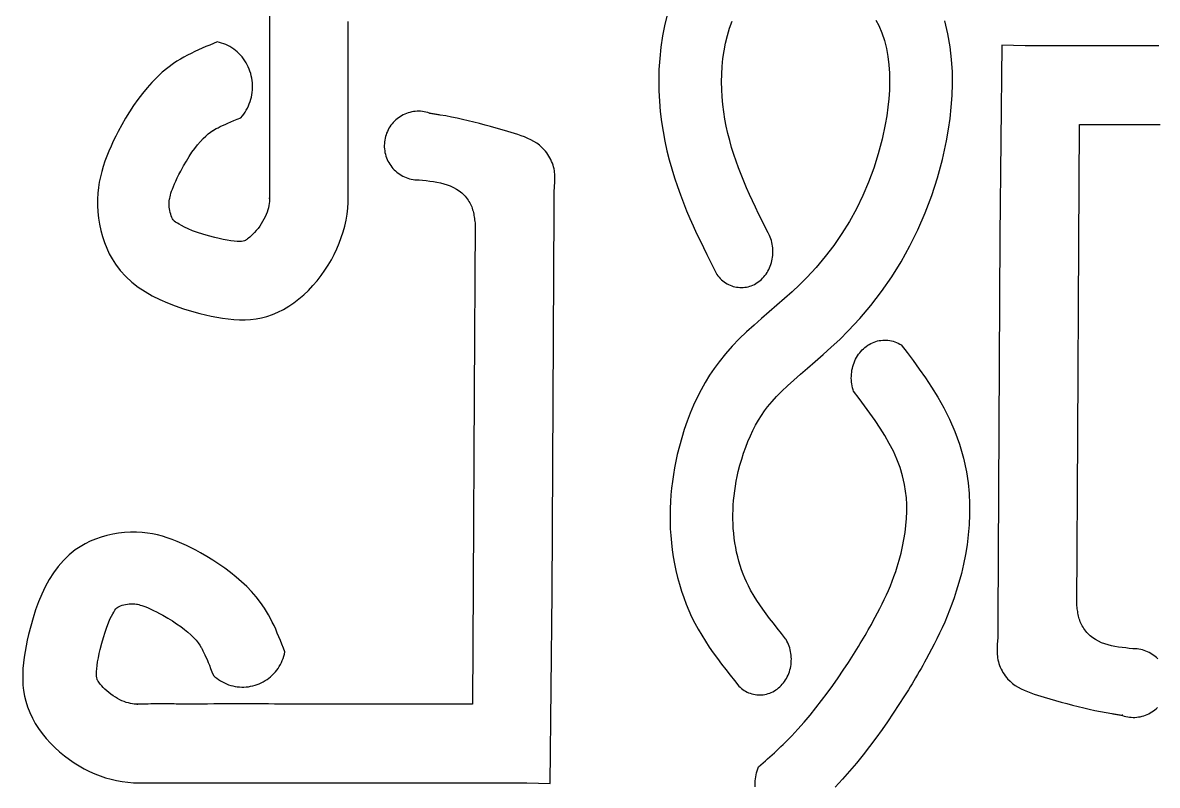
# Model space of a CAD drawing. Extents: x -2.65 to 2.61, y -1.31 to 1.34.
# Drawn here: x -1.773 to -1.019, y -0.812 to -0.305 of the extents above; entities that cross this region are included whole.
import ezdxf

# ---------------------------------------------------------------- set-up
doc = ezdxf.new("R2010")
doc.units = 0
doc.layers.add('2', color=7, linetype='CONTINUOUS')

msp = doc.modelspace()

# ---------------------------------------------------------------- linework, layer by layer
at = {"layer": '2', "color": 7, "linetype": 'CONTINUOUS', "flags": 128}
for points in [[(-1.608781, -0.28969), (-1.608788, -0.305351), (-1.608797, -0.321015), (-1.6088, -0.325286), (-1.608803, -0.329558), (-1.608806, -0.333833), (-1.608809, -0.33811), (-1.608811, -0.34239), (-1.608812, -0.346672), (-1.608813, -0.350956), (-1.608812, -0.355242), (-1.608811, -0.359531), (-1.608808, -0.363822), (-1.608803, -0.368115), (-1.608797, -0.372402), (-1.608794, -0.374286), (-1.608791, -0.376163), (-1.608787, -0.378033), (-1.608784, -0.379898), (-1.608782, -0.381755), (-1.60878, -0.383606), (-1.608779, -0.38545), (-1.60878, -0.387288), (-1.608781, -0.389119), (-1.608785, -0.390944), (-1.60879, -0.392762), (-1.608797, -0.394584), (-1.608804, -0.396091), (-1.608812, -0.397621), (-1.608821, -0.399175), (-1.608829, -0.400754), (-1.608836, -0.402356), (-1.608841, -0.403983), (-1.608844, -0.405634), (-1.608843, -0.40731), (-1.608838, -0.40901), (-1.608828, -0.410734), (-1.608812, -0.412482), (-1.60879, -0.4142), (-1.608772, -0.415308), (-1.608754, -0.416344), (-1.608738, -0.417305), (-1.608723, -0.418194), (-1.608711, -0.419008), (-1.608703, -0.419749), (-1.608698, -0.420416), (-1.608697, -0.421008), (-1.6087, -0.421526), (-1.608705, -0.42197), (-1.608711, -0.422339), (-1.608654, -0.421601), (-1.608672, -0.422813), (-1.60876, -0.424084), (-1.608923, -0.425412), (-1.609166, -0.426795), (-1.609493, -0.428225), (-1.609906, -0.429698), (-1.610407, -0.431205), (-1.610999, -0.432739), (-1.611679, -0.434289), (-1.612449, -0.435849), (-1.613306, -0.437407), (-1.614201, -0.438889), (-1.615271, -0.440494), (-1.61639, -0.442022), (-1.617535, -0.443447), (-1.618679, -0.44475), (-1.619794, -0.445912), (-1.620852, -0.446922), (-1.62182, -0.447773), (-1.622667, -0.448463), (-1.623365, -0.449), (-1.623885, -0.449397), (-1.624208, -0.44968), (-1.624535, -0.449931), (-1.624845, -0.450128), (-1.625395, -0.450327), (-1.626211, -0.450505), (-1.627308, -0.450634), (-1.628688, -0.450691), (-1.630346, -0.450655), (-1.632268, -0.450512), (-1.634441, -0.450252), (-1.636849, -0.44987), (-1.639475, -0.449367), (-1.642302, -0.448744), (-1.645079, -0.448073), (-1.6492, -0.446981), (-1.653065, -0.445845), (-1.656632, -0.444674), (-1.659857, -0.443488), (-1.662702, -0.442315), (-1.665135, -0.44119), (-1.667137, -0.44016), (-1.668706, -0.439272), (-1.669868, -0.438575), (-1.670677, -0.4381), (-1.671216, -0.437848), (-1.672017, -0.437088), (-1.672344, -0.436791), (-1.67274, -0.436286), (-1.673172, -0.435589), (-1.67361, -0.434722), (-1.674032, -0.433714), (-1.674417, -0.432596), (-1.674751, -0.431405), (-1.675024, -0.430176), (-1.675231, -0.428948), (-1.675373, -0.427761), (-1.67537, -0.423608), (-1.675228, -0.422537), (-1.675076, -0.421833), (-1.674865, -0.420898), (-1.674593, -0.419843), (-1.674247, -0.418653), (-1.673814, -0.417319), (-1.673285, -0.415836), (-1.67265, -0.414202), (-1.671903, -0.41242), (-1.671039, -0.410494), (-1.670058, -0.408429), (-1.66896, -0.406231), (-1.667747, -0.403905), (-1.665861, -0.400453), (-1.664006, -0.397259), (-1.662136, -0.394239), (-1.660258, -0.391409), (-1.658384, -0.388785), (-1.656524, -0.386382), (-1.654692, -0.38421), (-1.652902, -0.382279), (-1.651168, -0.38059), (-1.649503, -0.379145), (-1.647918, -0.377933), (-1.64642, -0.376944), (-1.646136, -0.376824), (-1.64521, -0.376286), (-1.644137, -0.375694), (-1.642911, -0.375052), (-1.641532, -0.374364), (-1.64, -0.373634), (-1.638317, -0.372863), (-1.636484, -0.372054), (-1.634506, -0.371204), (-1.632387, -0.370314), (-1.63013, -0.36938), (-1.62774, -0.368399), (-1.626799, -0.367252), (-1.625866, -0.36602), (-1.624995, -0.364738), (-1.624188, -0.363409), (-1.623448, -0.362037), (-1.622777, -0.360627), (-1.622176, -0.359181), (-1.621648, -0.357703), (-1.621193, -0.356198), (-1.620814, -0.354671), (-1.62051, -0.353124), (-1.620283, -0.351562), (-1.620133, -0.34999), (-1.620062, -0.348412), (-1.620068, -0.346832), (-1.620153, -0.345255), (-1.620315, -0.343684), (-1.620555, -0.342125), (-1.620871, -0.340581), (-1.621263, -0.339057), (-1.62173, -0.337556), (-1.622271, -0.336084), (-1.622883, -0.334643), (-1.623566, -0.333238), (-1.624317, -0.331874), (-1.625134, -0.330552), (-1.626016, -0.329278), (-1.62696, -0.328055), (-1.627962, -0.326885), (-1.629021, -0.325773), (-1.630133, -0.324721), (-1.631296, -0.323732), (-1.632507, -0.322809), (-1.633761, -0.321954), (-1.635055, -0.32117), (-1.636387, -0.320459), (-1.637752, -0.319822), (-1.639146, -0.319262), (-1.640566, -0.318781), (-1.642008, -0.318378), (-1.643476, -0.318055), (-1.645995, -0.31909), (-1.64851, -0.320131), (-1.651016, -0.321186), (-1.65351, -0.322261), (-1.655987, -0.323364), (-1.658443, -0.3245), (-1.660873, -0.325677), (-1.663274, -0.326901), (-1.665641, -0.328179), (-1.667971, -0.329518), (-1.670258, -0.330924), (-1.672499, -0.332405), (-1.676315, -0.335198), (-1.679979, -0.338223), (-1.683496, -0.341464), (-1.68687, -0.344904), (-1.690106, -0.348525), (-1.693209, -0.35231), (-1.696182, -0.356243), (-1.69903, -0.360305), (-1.701758, -0.364479), (-1.704369, -0.368749), (-1.706869, -0.373097), (-1.709262, -0.377507), (-1.710939, -0.380751), (-1.712551, -0.38402), (-1.714087, -0.387316), (-1.715538, -0.390641), (-1.716892, -0.393997), (-1.71814, -0.397385), (-1.719271, -0.400808), (-1.720274, -0.404268), (-1.72114, -0.407765), (-1.721857, -0.411303), (-1.722416, -0.414884), (-1.722806, -0.418508), (-1.723032, -0.422624), (-1.723035, -0.426777), (-1.722816, -0.430945), (-1.722377, -0.435107), (-1.72172, -0.439242), (-1.720848, -0.44333), (-1.719762, -0.447348), (-1.718465, -0.451275), (-1.716957, -0.455092), (-1.715242, -0.458775), (-1.713321, -0.462305), (-1.711197, -0.465659), (-1.707905, -0.470014), (-1.704253, -0.474008), (-1.700275, -0.477661), (-1.696002, -0.480993), (-1.691466, -0.484023), (-1.686701, -0.486771), (-1.681737, -0.489258), (-1.676609, -0.491502), (-1.671347, -0.493525), (-1.665984, -0.495346), (-1.660553, -0.496984), (-1.655086, -0.49846), (-1.65128, -0.499397), (-1.647478, -0.500248), (-1.643682, -0.500999), (-1.639898, -0.501631), (-1.63613, -0.50213), (-1.632383, -0.502479), (-1.628661, -0.502662), (-1.624968, -0.502661), (-1.62131, -0.502462), (-1.61769, -0.502048), (-1.614113, -0.501403), (-1.610584, -0.50051), (-1.606811, -0.499247), (-1.603108, -0.497691), (-1.599484, -0.495858), (-1.595948, -0.493765), (-1.592509, -0.49143), (-1.589175, -0.488871), (-1.585956, -0.486104), (-1.58286, -0.483147), (-1.579896, -0.480016), (-1.577074, -0.47673), (-1.574401, -0.473305), (-1.571886, -0.469759), (-1.569684, -0.466344), (-1.567633, -0.462844), (-1.565739, -0.459267), (-1.564004, -0.455618), (-1.562435, -0.451905), (-1.561035, -0.448133), (-1.55981, -0.44431), (-1.558764, -0.440443), (-1.557901, -0.436537), (-1.557226, -0.4326), (-1.556744, -0.428638), (-1.556459, -0.424658), (-1.556418, -0.423635), (-1.556389, -0.422612), (-1.556371, -0.421588), (-1.556362, -0.420563), (-1.55636, -0.419538), (-1.556366, -0.418513), (-1.556376, -0.417487), (-1.55639, -0.416462), (-1.556407, -0.415436), (-1.556425, -0.41441), (-1.556443, -0.413383), (-1.556459, -0.412358), (-1.556479, -0.410819), (-1.556493, -0.409281), (-1.556501, -0.407742), (-1.556506, -0.406205), (-1.556506, -0.404667), (-1.556503, -0.40313), (-1.556498, -0.401592), (-1.556491, -0.400055), (-1.556483, -0.398518), (-1.556475, -0.396981), (-1.556467, -0.395444), (-1.556459, -0.393907), (-1.556452, -0.392028), (-1.556447, -0.390149), (-1.556443, -0.38827), (-1.556442, -0.386391), (-1.556441, -0.384512), (-1.556442, -0.382633), (-1.556444, -0.380753), (-1.556446, -0.378874), (-1.556449, -0.376995), (-1.556453, -0.375115), (-1.556456, -0.373236), (-1.556459, -0.371356), (-1.556465, -0.367085), (-1.55647, -0.362814), (-1.556473, -0.358543), (-1.556474, -0.354272), (-1.556475, -0.350001), (-1.556474, -0.34573), (-1.556473, -0.341459), (-1.556471, -0.337188), (-1.556468, -0.332917), (-1.556465, -0.328647), (-1.556462, -0.324376), (-1.556459, -0.320105), (-1.55645, -0.304435)], [(-1.343944, -0.298586), (-1.345912, -0.306328), (-1.347446, -0.313989), (-1.348594, -0.321556), (-1.349393, -0.329013), (-1.349874, -0.336351), (-1.35006, -0.343518), (-1.349974, -0.350575), (-1.34963, -0.357526), (-1.349043, -0.364358), (-1.348231, -0.371063), (-1.347211, -0.377634), (-1.346, -0.384065), (-1.344615, -0.390353), (-1.343073, -0.396496), (-1.341392, -0.402494), (-1.339588, -0.408349), (-1.337676, -0.414062), (-1.335687, -0.419591), (-1.333624, -0.42498), (-1.331498, -0.430238), (-1.329322, -0.43537), (-1.327109, -0.440383), (-1.324869, -0.445282), (-1.322613, -0.450071), (-1.320353, -0.454758), (-1.318097, -0.459346), (-1.315856, -0.463842), (-1.313638, -0.46825), (-1.311452, -0.472573), (-1.311452, -0.472573), (-1.310732, -0.473513), (-1.309969, -0.474409), (-1.309165, -0.475259), (-1.308324, -0.47606), (-1.307446, -0.476811), (-1.306534, -0.477509), (-1.305591, -0.478152), (-1.30462, -0.478738), (-1.303623, -0.479267), (-1.302602, -0.479736), (-1.301562, -0.480144), (-1.300503, -0.48049), (-1.29943, -0.480773), (-1.298346, -0.480992), (-1.297253, -0.481147), (-1.296154, -0.481238), (-1.295052, -0.481264), (-1.293951, -0.481224), (-1.292853, -0.48112), (-1.291761, -0.480951), (-1.290679, -0.480717), (-1.289609, -0.480421), (-1.288554, -0.480061), (-1.287517, -0.47964), (-1.286502, -0.479158), (-1.28551, -0.478617), (-1.284544, -0.478018), (-1.283608, -0.477363), (-1.282703, -0.476654), (-1.281833, -0.475893), (-1.280999, -0.475081), (-1.280204, -0.474221), (-1.27945, -0.473315), (-1.278739, -0.472366), (-1.278073, -0.471376), (-1.277454, -0.470349), (-1.276884, -0.469286), (-1.276364, -0.468191), (-1.275895, -0.467067), (-1.275479, -0.465917), (-1.275117, -0.464744), (-1.27481, -0.463551), (-1.274559, -0.462342), (-1.274364, -0.461119), (-1.274226, -0.459887), (-1.274146, -0.458648), (-1.274123, -0.457406), (-1.274158, -0.456165), (-1.274251, -0.454927), (-1.274401, -0.453697), (-1.274608, -0.452477), (-1.274871, -0.45127), (-1.27519, -0.450082), (-1.275564, -0.448913), (-1.275991, -0.447768), (-1.276471, -0.44665), (-1.276867, -0.445827), (-1.277284, -0.445002), (-1.279421, -0.440755), (-1.281543, -0.436501), (-1.28364, -0.432236), (-1.285706, -0.427958), (-1.287732, -0.423661), (-1.289711, -0.419344), (-1.291634, -0.415001), (-1.293493, -0.410631), (-1.29528, -0.406228), (-1.296988, -0.401791), (-1.298608, -0.397315), (-1.300147, -0.392756), (-1.301579, -0.388153), (-1.302897, -0.383505), (-1.304091, -0.378811), (-1.305154, -0.374071), (-1.306076, -0.369283), (-1.306849, -0.364446), (-1.307464, -0.35956), (-1.307912, -0.354624), (-1.308185, -0.349637), (-1.308274, -0.344597), (-1.30817, -0.339504), (-1.307862, -0.334319), (-1.307339, -0.329118), (-1.306592, -0.323938), (-1.30561, -0.318818), (-1.304386, -0.313797), (-1.302908, -0.308913), (-1.301167, -0.304204)], [(-1.205728, -0.303585), (-1.203858, -0.30717), (-1.20176, -0.312051), (-1.200051, -0.317114), (-1.198709, -0.322337), (-1.197712, -0.327697), (-1.197037, -0.333171), (-1.196663, -0.338738), (-1.196568, -0.344375), (-1.196731, -0.350059), (-1.197128, -0.355768), (-1.197738, -0.361479), (-1.19854, -0.36717), (-1.199511, -0.372819), (-1.201618, -0.382756), (-1.204181, -0.392474), (-1.207186, -0.401958), (-1.210617, -0.411197), (-1.21446, -0.420177), (-1.218701, -0.428885), (-1.223324, -0.43731), (-1.228315, -0.445437), (-1.23366, -0.453255), (-1.239344, -0.46075), (-1.245351, -0.46791), (-1.251668, -0.474722), (-1.256479, -0.479492), (-1.261413, -0.484107), (-1.266436, -0.488609), (-1.271513, -0.493037), (-1.27661, -0.49743), (-1.281691, -0.501829), (-1.286721, -0.506273), (-1.291667, -0.510803), (-1.296494, -0.515458), (-1.301166, -0.520278), (-1.305649, -0.525303), (-1.309909, -0.530573), (-1.313148, -0.535004), (-1.31622, -0.539607), (-1.319126, -0.544369), (-1.321864, -0.549277), (-1.324434, -0.554318), (-1.326837, -0.559481), (-1.329072, -0.564752), (-1.331139, -0.57012), (-1.333039, -0.575571), (-1.33477, -0.581094), (-1.336332, -0.586675), (-1.337726, -0.592302), (-1.338697, -0.596725), (-1.339564, -0.601167), (-1.340324, -0.605626), (-1.340976, -0.610099), (-1.341517, -0.614586), (-1.341946, -0.619083), (-1.342262, -0.62359), (-1.342462, -0.628104), (-1.342545, -0.632623), (-1.342509, -0.637146), (-1.342352, -0.64167), (-1.342072, -0.646193), (-1.341651, -0.650882), (-1.341096, -0.65556), (-1.340407, -0.66022), (-1.339584, -0.664855), (-1.338627, -0.669456), (-1.337535, -0.674017), (-1.33631, -0.678528), (-1.33495, -0.682983), (-1.333455, -0.687374), (-1.331826, -0.691693), (-1.330062, -0.695932), (-1.328164, -0.700084), (-1.326062, -0.704279), (-1.323828, -0.70838), (-1.321474, -0.712397), (-1.319012, -0.716337), (-1.316455, -0.72021), (-1.313813, -0.724024), (-1.311099, -0.727787), (-1.308325, -0.731508), (-1.305503, -0.735195), (-1.302646, -0.738856), (-1.299764, -0.742501), (-1.29687, -0.746137), (-1.296025, -0.746934), (-1.295145, -0.74768), (-1.294231, -0.748373), (-1.293286, -0.749011), (-1.292313, -0.749593), (-1.291314, -0.750116), (-1.290292, -0.75058), (-1.28925, -0.750983), (-1.28819, -0.751324), (-1.287117, -0.751602), (-1.286032, -0.751816), (-1.284938, -0.751966), (-1.283839, -0.752051), (-1.282738, -0.752071), (-1.281637, -0.752026), (-1.28054, -0.751917), (-1.279449, -0.751742), (-1.278368, -0.751504), (-1.277299, -0.751202), (-1.276246, -0.750838), (-1.275212, -0.750412), (-1.274198, -0.749925), (-1.273209, -0.749379), (-1.272246, -0.748776), (-1.271312, -0.748117), (-1.270411, -0.747404), (-1.269543, -0.746638), (-1.268713, -0.745822), (-1.267921, -0.744959), (-1.267171, -0.744049), (-1.266464, -0.743097), (-1.265802, -0.742105), (-1.265187, -0.741075), (-1.264621, -0.740009), (-1.264105, -0.738912), (-1.26364, -0.737786), (-1.263229, -0.736635), (-1.262872, -0.73546), (-1.262569, -0.734266), (-1.262323, -0.733056), (-1.262133, -0.731833), (-1.262, -0.7306), (-1.261924, -0.729361), (-1.261906, -0.72812), (-1.261946, -0.726879), (-1.262043, -0.725642), (-1.262198, -0.724413), (-1.262409, -0.723194), (-1.262677, -0.72199), (-1.263001, -0.720803), (-1.263379, -0.719636), (-1.26381, -0.718494), (-1.264294, -0.717379), (-1.264829, -0.716293), (-1.265414, -0.715241), (-1.265757, -0.714676), (-1.268561, -0.711153), (-1.271265, -0.707736), (-1.273856, -0.704419), (-1.276326, -0.701198), (-1.278666, -0.698069), (-1.280869, -0.695029), (-1.282928, -0.692077), (-1.284838, -0.689211), (-1.286599, -0.68643), (-1.288952, -0.682413), (-1.290442, -0.679629), (-1.291771, -0.676914), (-1.292909, -0.674349), (-1.293983, -0.67169), (-1.29499, -0.66894), (-1.295926, -0.666107), (-1.296787, -0.663198), (-1.29757, -0.660221), (-1.298272, -0.657185), (-1.29889, -0.654099), (-1.299423, -0.650973), (-1.299867, -0.647815), (-1.300223, -0.644637), (-1.300488, -0.641447), (-1.300656, -0.638395), (-1.300744, -0.635304), (-1.30075, -0.632198), (-1.300674, -0.629077), (-1.300517, -0.625942), (-1.300279, -0.622791), (-1.29996, -0.619627), (-1.29956, -0.616449), (-1.299079, -0.613259), (-1.298518, -0.610057), (-1.297876, -0.606845), (-1.297154, -0.603625), (-1.296074, -0.599343), (-1.29491, -0.595271), (-1.293629, -0.591265), (-1.292235, -0.587341), (-1.290732, -0.583513), (-1.289126, -0.579798), (-1.287422, -0.576206), (-1.285625, -0.572753), (-1.283743, -0.569449), (-1.281782, -0.566304), (-1.279748, -0.563329), (-1.27765, -0.56053), (-1.274754, -0.557034), (-1.271695, -0.553687), (-1.268275, -0.550213), (-1.264494, -0.546601), (-1.260365, -0.542839), (-1.255907, -0.538911), (-1.251149, -0.534794), (-1.246122, -0.53046), (-1.24086, -0.525872), (-1.235401, -0.520985), (-1.229786, -0.515746), (-1.224063, -0.510098), (-1.216457, -0.501954), (-1.208977, -0.493123), (-1.201887, -0.483866), (-1.195208, -0.474196), (-1.188958, -0.464126), (-1.183155, -0.453671), (-1.177819, -0.442846), (-1.172971, -0.431667), (-1.168631, -0.420151), (-1.164818, -0.408316), (-1.161554, -0.396182), (-1.158859, -0.383769), (-1.157507, -0.376134), (-1.156459, -0.368868), (-1.155631, -0.361404), (-1.155061, -0.353744), (-1.154793, -0.34589), (-1.154874, -0.337845), (-1.155359, -0.329616), (-1.156312, -0.321214), (-1.157802, -0.312664), (-1.159905, -0.304005)], [(-1.017707, -0.320658), (-1.032496, -0.320659), (-1.047286, -0.320661), (-1.062076, -0.320664), (-1.076866, -0.320668), (-1.091656, -0.320672), (-1.106446, -0.320677), (-1.121986, -0.320173), (-1.123418, -0.446992), (-1.124071, -0.57431), (-1.124667, -0.701604), (-1.12472, -0.714639), (-1.12482, -0.715707), (-1.124916, -0.716775), (-1.125004, -0.717843), (-1.125082, -0.71891), (-1.125144, -0.719976), (-1.125188, -0.721041), (-1.125209, -0.722106), (-1.125204, -0.723169), (-1.125169, -0.724231), (-1.125101, -0.725291), (-1.124995, -0.726349), (-1.124847, -0.727406), (-1.124609, -0.728685), (-1.124307, -0.729957), (-1.123942, -0.731218), (-1.123516, -0.732463), (-1.123032, -0.733689), (-1.122491, -0.734892), (-1.121895, -0.736067), (-1.121246, -0.737211), (-1.120547, -0.738319), (-1.119798, -0.739387), (-1.119002, -0.740412), (-1.11816, -0.741389), (-1.11658, -0.74298), (-1.114879, -0.744423), (-1.113068, -0.745733), (-1.11116, -0.74692), (-1.109167, -0.747998), (-1.1071, -0.74898), (-1.104972, -0.749877), (-1.102796, -0.750704), (-1.100582, -0.751471), (-1.098344, -0.752192), (-1.096093, -0.75288), (-1.093842, -0.753547), (-1.090031, -0.754661), (-1.086248, -0.755747), (-1.082488, -0.756803), (-1.078747, -0.757827), (-1.075018, -0.758816), (-1.071298, -0.759766), (-1.06758, -0.760674), (-1.06386, -0.761538), (-1.060133, -0.762355), (-1.056393, -0.763121), (-1.052635, -0.763834), (-1.048854, -0.764491), (-1.048198, -0.764598), (-1.047542, -0.764704), (-1.046885, -0.764808), (-1.046227, -0.764911), (-1.045569, -0.765013), (-1.04491, -0.765114), (-1.044251, -0.765214), (-1.043591, -0.765314), (-1.042931, -0.765412), (-1.042271, -0.765511), (-1.041611, -0.765609), (-1.041941, -0.765559), (-1.041941, -0.765559), (-1.041807, -0.765818), (-1.040663, -0.766165), (-1.039503, -0.766451), (-1.038329, -0.766676), (-1.037145, -0.766839), (-1.035955, -0.766941), (-1.03476, -0.766979), (-1.033565, -0.766955), (-1.032373, -0.766869), (-1.031188, -0.76672), (-1.030011, -0.76651), (-1.028847, -0.766238), (-1.027699, -0.765906), (-1.02657, -0.765514), (-1.025463, -0.765063), (-1.024382, -0.764555), (-1.023328, -0.763992), (-1.022305, -0.763374), (-1.021316, -0.762703), (-1.020363, -0.761981), (-1.01945, -0.761211), (-1.018578, -0.760393)], [(-1.018377, -0.728111), (-1.019239, -0.727283), (-1.020143, -0.726501), (-1.021087, -0.725768), (-1.022067, -0.725085), (-1.023083, -0.724454), (-1.024129, -0.723878), (-1.025205, -0.723356), (-1.026306, -0.722892), (-1.02743, -0.722486), (-1.028574, -0.72214), (-1.029734, -0.721854), (-1.030908, -0.721628), (-1.032092, -0.721465), (-1.033283, -0.721364), (-1.034477, -0.721325), (-1.034871, -0.721326), (-1.037288, -0.721098), (-1.039697, -0.720854), (-1.04209, -0.720578), (-1.044459, -0.720255), (-1.046797, -0.719867), (-1.049096, -0.7194), (-1.051347, -0.718837), (-1.053543, -0.718163), (-1.055677, -0.717361), (-1.05774, -0.716416), (-1.059723, -0.715311), (-1.061621, -0.714031), (-1.062448, -0.713391), (-1.063253, -0.712714), (-1.064033, -0.712001), (-1.064787, -0.711255), (-1.06551, -0.710478), (-1.066201, -0.70967), (-1.066858, -0.708835), (-1.067477, -0.707974), (-1.068055, -0.707088), (-1.068591, -0.70618), (-1.069082, -0.705251), (-1.069524, -0.704304), (-1.069897, -0.703394), (-1.070228, -0.702471), (-1.070521, -0.701535), (-1.070781, -0.700587), (-1.07101, -0.69963), (-1.071214, -0.698664), (-1.071395, -0.697691), (-1.071557, -0.696711), (-1.071703, -0.695726), (-1.071839, -0.694738), (-1.071967, -0.693747), (-1.072092, -0.692755), (-1.071561, -0.579429), (-1.070908, -0.452134), (-1.070484, -0.373004), (-1.061169, -0.373002), (-1.046383, -0.372999), (-1.031598, -0.372997), (-1.016814, -0.372996)], [(-1.28594, -0.813233), (-1.285997, -0.811863), (-1.285991, -0.810492), (-1.285922, -0.809122), (-1.285789, -0.807759), (-1.285592, -0.806406), (-1.285334, -0.805066), (-1.285013, -0.803743), (-1.284631, -0.80244), (-1.28419, -0.801162), (-1.283689, -0.799912), (-1.283689, -0.799912), (-1.282184, -0.798574), (-1.28068, -0.797234), (-1.279178, -0.795891), (-1.277679, -0.794545), (-1.276183, -0.793195), (-1.274692, -0.791838), (-1.273207, -0.790474), (-1.271728, -0.789102), (-1.270257, -0.78772), (-1.268794, -0.786327), (-1.267341, -0.784922), (-1.265898, -0.783504), (-1.261647, -0.779177), (-1.257493, -0.774728), (-1.253434, -0.770164), (-1.249466, -0.765493), (-1.245586, -0.760723), (-1.24179, -0.755861), (-1.238076, -0.750913), (-1.234439, -0.745888), (-1.230878, -0.740793), (-1.227388, -0.735636), (-1.223966, -0.730423), (-1.220609, -0.725163), (-1.219485, -0.723369), (-1.218368, -0.72157), (-1.217259, -0.719766), (-1.216158, -0.717958), (-1.215065, -0.716144), (-1.21398, -0.714324), (-1.212905, -0.712499), (-1.211838, -0.710668), (-1.210781, -0.708832), (-1.209734, -0.706989), (-1.208697, -0.70514), (-1.20767, -0.703285), (-1.206099, -0.700395), (-1.204557, -0.697487), (-1.203048, -0.694558), (-1.201574, -0.691605), (-1.20014, -0.688626), (-1.198749, -0.685619), (-1.197404, -0.68258), (-1.196109, -0.679507), (-1.194867, -0.676397), (-1.193682, -0.673248), (-1.192557, -0.670057), (-1.191496, -0.666822), (-1.190172, -0.662387), (-1.188981, -0.657882), (-1.187933, -0.65332), (-1.187038, -0.648716), (-1.186306, -0.644085), (-1.185749, -0.639441), (-1.185377, -0.634799), (-1.185199, -0.630173), (-1.185226, -0.625578), (-1.185469, -0.621029), (-1.185938, -0.616541), (-1.186643, -0.612127), (-1.18795, -0.606409), (-1.189655, -0.600835), (-1.19172, -0.595392), (-1.194111, -0.590067), (-1.196791, -0.584847), (-1.199724, -0.579718), (-1.202874, -0.574668), (-1.206204, -0.569684), (-1.209679, -0.564752), (-1.213262, -0.559859), (-1.216918, -0.554993), (-1.220609, -0.550139), (-1.220905, -0.549204), (-1.221245, -0.54795), (-1.221526, -0.546677), (-1.221747, -0.54539), (-1.221908, -0.544091), (-1.222009, -0.542785), (-1.222049, -0.541474), (-1.222028, -0.540163), (-1.221947, -0.538855), (-1.221804, -0.537554), (-1.221602, -0.536263), (-1.22134, -0.534985), (-1.221018, -0.533725), (-1.220639, -0.532485), (-1.220203, -0.531269), (-1.219711, -0.530081), (-1.219164, -0.528924), (-1.218564, -0.5278), (-1.217913, -0.526713), (-1.217213, -0.525666), (-1.216465, -0.524662), (-1.215671, -0.523704), (-1.214834, -0.522793), (-1.213955, -0.521933), (-1.213038, -0.521126), (-1.212085, -0.520375), (-1.211098, -0.51968), (-1.21008, -0.519045), (-1.209035, -0.518471), (-1.207964, -0.517959), (-1.20687, -0.517511), (-1.205757, -0.517128), (-1.204629, -0.516812), (-1.203487, -0.516562), (-1.202334, -0.51638), (-1.201175, -0.516267), (-1.200013, -0.516221), (-1.19885, -0.516245), (-1.197689, -0.516337), (-1.196535, -0.516497), (-1.195389, -0.516726), (-1.194256, -0.517021), (-1.193137, -0.517383), (-1.192038, -0.517811), (-1.190959, -0.518303), (-1.189905, -0.518857), (-1.188878, -0.519474), (-1.185019, -0.524549), (-1.181029, -0.529866), (-1.176948, -0.535452), (-1.172817, -0.541341), (-1.168681, -0.547572), (-1.164593, -0.554192), (-1.160615, -0.561249), (-1.156818, -0.568792), (-1.153292, -0.576861), (-1.150139, -0.585482), (-1.147475, -0.594654), (-1.145508, -0.603774), (-1.144428, -0.61103), (-1.143747, -0.618198), (-1.14343, -0.625262), (-1.143441, -0.632213), (-1.14375, -0.639045), (-1.144329, -0.645755), (-1.145156, -0.65234), (-1.146209, -0.6588), (-1.147471, -0.665133), (-1.148925, -0.671337), (-1.150557, -0.677412), (-1.152292, -0.683159), (-1.153714, -0.687456), (-1.155204, -0.691648), (-1.156753, -0.695736), (-1.158355, -0.699724), (-1.160003, -0.703611), (-1.161688, -0.707402), (-1.163404, -0.711098), (-1.165146, -0.714704), (-1.166906, -0.718222), (-1.168679, -0.721655), (-1.170459, -0.725008), (-1.172209, -0.728224), (-1.17337, -0.73032), (-1.174539, -0.732403), (-1.175716, -0.734472), (-1.176899, -0.736527), (-1.178089, -0.738568), (-1.179286, -0.740597), (-1.180488, -0.742613), (-1.181695, -0.744616), (-1.182908, -0.746607), (-1.184126, -0.748586), (-1.185347, -0.750553), (-1.186678, -0.752673), (-1.190367, -0.758446), (-1.194155, -0.764209), (-1.198048, -0.769952), (-1.201609, -0.775047), (-1.205687, -0.780693), (-1.209885, -0.786295), (-1.214206, -0.791845), (-1.218658, -0.797333), (-1.223246, -0.80275), (-1.227976, -0.808085), (-1.232854, -0.813329)]]:
    msp.add_lwpolyline(points, dxfattribs=at).dxf.unprotected_set("ltscale", 0)
msp.add_lwpolyline([(-1.502305, -0.365546), (-1.502439, -0.365287), (-1.503583, -0.364941), (-1.504743, -0.364655), (-1.505917, -0.36443), (-1.507101, -0.364266), (-1.508291, -0.364165), (-1.509486, -0.364126), (-1.510681, -0.36415), (-1.511873, -0.364237), (-1.513059, -0.364385), (-1.514235, -0.364596), (-1.515399, -0.364868), (-1.516547, -0.3652), (-1.517676, -0.365592), (-1.518783, -0.366042), (-1.519865, -0.36655), (-1.520918, -0.367114), (-1.521941, -0.367732), (-1.52293, -0.368403), (-1.523883, -0.369125), (-1.524796, -0.369895), (-1.525668, -0.370712), (-1.526496, -0.371574), (-1.527278, -0.372478), (-1.528012, -0.373422), (-1.528695, -0.374402), (-1.529325, -0.375417), (-1.529902, -0.376464), (-1.530423, -0.37754), (-1.530888, -0.378641), (-1.531293, -0.379765), (-1.53164, -0.380909), (-1.531926, -0.382069), (-1.532151, -0.383243), (-1.532315, -0.384427), (-1.532416, -0.385617), (-1.532454, -0.386812), (-1.532431, -0.388007), (-1.532344, -0.389199), (-1.532195, -0.390385), (-1.531985, -0.391561), (-1.531713, -0.392725), (-1.531381, -0.393873), (-1.530989, -0.395002), (-1.530538, -0.396109), (-1.530031, -0.397191), (-1.529467, -0.398244), (-1.528849, -0.399267), (-1.528178, -0.400256), (-1.527456, -0.401209), (-1.526686, -0.402123), (-1.525869, -0.402994), (-1.525007, -0.403823), (-1.524103, -0.404604), (-1.523159, -0.405338), (-1.522179, -0.406021), (-1.521163, -0.406651), (-1.520117, -0.407228), (-1.519041, -0.407749), (-1.51794, -0.408214), (-1.516816, -0.408619), (-1.515672, -0.408966), (-1.514512, -0.409252), (-1.513338, -0.409477), (-1.512154, -0.409641), (-1.510963, -0.409742), (-1.509769, -0.40978), (-1.509375, -0.409779), (-1.506958, -0.410008), (-1.504549, -0.410252), (-1.502156, -0.410527), (-1.499787, -0.410851), (-1.497449, -0.411239), (-1.49515, -0.411706), (-1.492899, -0.412269), (-1.490703, -0.412943), (-1.488569, -0.413745), (-1.486507, -0.41469), (-1.484523, -0.415795), (-1.482625, -0.417075), (-1.481798, -0.417715), (-1.480993, -0.418392), (-1.480213, -0.419104), (-1.47946, -0.41985), (-1.478736, -0.420628), (-1.478045, -0.421435), (-1.477388, -0.422271), (-1.476769, -0.423132), (-1.476191, -0.424018), (-1.475655, -0.424926), (-1.475164, -0.425855), (-1.474722, -0.426802), (-1.474349, -0.427712), (-1.474018, -0.428635), (-1.473725, -0.429571), (-1.473465, -0.430518), (-1.473236, -0.431476), (-1.473032, -0.432442), (-1.472852, -0.433415), (-1.47269, -0.434395), (-1.472543, -0.435379), (-1.472407, -0.436368), (-1.472279, -0.437359), (-1.472154, -0.438351), (-1.472685, -0.551676), (-1.473338, -0.678971), (-1.473762, -0.758102), (-1.483077, -0.758104), (-1.497863, -0.758107), (-1.512648, -0.758109), (-1.527432, -0.75811), (-1.542216, -0.758109), (-1.556999, -0.758106), (-1.571781, -0.758101), (-1.586562, -0.758094), (-1.601346, -0.758085), (-1.605376, -0.758082), (-1.609409, -0.758079), (-1.613444, -0.758076), (-1.61748, -0.758074), (-1.621519, -0.758072), (-1.625561, -0.75807), (-1.629604, -0.75807), (-1.633649, -0.75807), (-1.637697, -0.758072), (-1.641747, -0.758075), (-1.645799, -0.758079), (-1.649845, -0.758085), (-1.651623, -0.758088), (-1.653395, -0.758092), (-1.65516, -0.758095), (-1.656919, -0.758098), (-1.658673, -0.7581), (-1.66042, -0.758102), (-1.66216, -0.758103), (-1.663895, -0.758103), (-1.665623, -0.758101), (-1.667345, -0.758098), (-1.669061, -0.758093), (-1.670781, -0.758086), (-1.672203, -0.758078), (-1.673647, -0.75807), (-1.675114, -0.758062), (-1.676604, -0.758053), (-1.678116, -0.758046), (-1.679652, -0.758041), (-1.68121, -0.758038), (-1.682792, -0.758039), (-1.684396, -0.758044), (-1.686023, -0.758054), (-1.687673, -0.75807), (-1.689294, -0.758092), (-1.690341, -0.75811), (-1.691318, -0.758128), (-1.692225, -0.758145), (-1.693064, -0.75816), (-1.693833, -0.758171), (-1.694532, -0.75818), (-1.695161, -0.758184), (-1.69572, -0.758185), (-1.696209, -0.758183), (-1.696628, -0.758178), (-1.696976, -0.758171), (-1.69628, -0.758228), (-1.697424, -0.758211), (-1.698623, -0.758123), (-1.699877, -0.757959), (-1.701181, -0.757716), (-1.702532, -0.757389), (-1.703922, -0.756976), (-1.705344, -0.756475), (-1.706791, -0.755884), (-1.708255, -0.755203), (-1.709727, -0.754433), (-1.711198, -0.753576), (-1.712596, -0.752681), (-1.714111, -0.751611), (-1.715553, -0.750492), (-1.716898, -0.749348), (-1.718127, -0.748204), (-1.719225, -0.747088), (-1.720178, -0.746031), (-1.720981, -0.745063), (-1.721632, -0.744215), (-1.722139, -0.743518), (-1.722514, -0.742997), (-1.722781, -0.742674), (-1.723018, -0.742347), (-1.723203, -0.742037), (-1.723392, -0.741487), (-1.723559, -0.740671), (-1.723681, -0.739574), (-1.723735, -0.738194), (-1.723701, -0.736537), (-1.723566, -0.734614), (-1.723321, -0.732441), (-1.72296, -0.730033), (-1.722485, -0.727408), (-1.721897, -0.72458), (-1.721264, -0.721803), (-1.720234, -0.717682), (-1.719161, -0.713817), (-1.718056, -0.71025), (-1.716937, -0.707025), (-1.715829, -0.70418), (-1.714768, -0.701747), (-1.713795, -0.699746), (-1.712958, -0.698176), (-1.7123, -0.697014), (-1.711851, -0.696206), (-1.711613, -0.695667), (-1.710897, -0.694866), (-1.710616, -0.694538), (-1.710139, -0.694142), (-1.709481, -0.693711), (-1.708663, -0.693272), (-1.707712, -0.69285), (-1.706657, -0.692465), (-1.705532, -0.692131), (-1.704372, -0.691859), (-1.703214, -0.691651), (-1.702093, -0.69151), (-1.698174, -0.691512), (-1.697163, -0.691654), (-1.696499, -0.691807), (-1.695616, -0.692017), (-1.69462, -0.692289), (-1.693498, -0.692635), (-1.692239, -0.693068), (-1.690838, -0.693597), (-1.689296, -0.694232), (-1.687614, -0.69498), (-1.685796, -0.695843), (-1.683847, -0.696824), (-1.681773, -0.697922), (-1.679578, -0.699135), (-1.67632, -0.701021), (-1.673305, -0.702876), (-1.670455, -0.704747), (-1.667784, -0.706624), (-1.665307, -0.708499), (-1.663039, -0.710358), (-1.66099, -0.71219), (-1.659167, -0.71398), (-1.657573, -0.715714), (-1.656209, -0.717379), (-1.655066, -0.718964), (-1.654132, -0.720462), (-1.654019, -0.720746), (-1.653511, -0.721672), (-1.652952, -0.722745), (-1.652346, -0.723971), (-1.651697, -0.72535), (-1.651008, -0.726882), (-1.650281, -0.728566), (-1.649516, -0.730398), (-1.648715, -0.732376), (-1.647875, -0.734495), (-1.646993, -0.736752), (-1.646067, -0.739142), (-1.644985, -0.740083), (-1.643822, -0.741016), (-1.642612, -0.741888), (-1.641358, -0.742694), (-1.640063, -0.743434), (-1.638731, -0.744105), (-1.637367, -0.744706), (-1.635972, -0.745234), (-1.634552, -0.745689), (-1.63311, -0.746069), (-1.63165, -0.746372), (-1.630176, -0.746599), (-1.628693, -0.746749), (-1.627203, -0.74682), (-1.625712, -0.746814), (-1.624223, -0.746729), (-1.622741, -0.746567), (-1.621269, -0.746328), (-1.619812, -0.746011), (-1.618373, -0.745619), (-1.616957, -0.745152), (-1.615567, -0.744612), (-1.614208, -0.743999), (-1.612882, -0.743317), (-1.611594, -0.742565), (-1.610347, -0.741748), (-1.609144, -0.740866), (-1.60799, -0.739923), (-1.606886, -0.73892), (-1.605836, -0.737861), (-1.604843, -0.736749), (-1.60391, -0.735586), (-1.603038, -0.734376), (-1.602232, -0.733122), (-1.601492, -0.731827), (-1.60082, -0.730495), (-1.60022, -0.729131), (-1.599691, -0.727736), (-1.599237, -0.726316), (-1.598857, -0.724874), (-1.598552, -0.723406), (-1.599528, -0.720887), (-1.600511, -0.718372), (-1.601507, -0.715866), (-1.602522, -0.713372), (-1.603562, -0.710895), (-1.604635, -0.70844), (-1.605745, -0.706009), (-1.6069, -0.703608), (-1.608107, -0.701241), (-1.609371, -0.698911), (-1.610698, -0.696624), (-1.612096, -0.694383), (-1.614731, -0.690568), (-1.617587, -0.686904), (-1.620646, -0.683387), (-1.623892, -0.680012), (-1.62731, -0.676776), (-1.630882, -0.673674), (-1.634594, -0.6707), (-1.638427, -0.667852), (-1.642368, -0.665125), (-1.646398, -0.662513), (-1.650501, -0.660013), (-1.654663, -0.65762), (-1.657725, -0.655944), (-1.66081, -0.654332), (-1.663921, -0.652795), (-1.667059, -0.651345), (-1.670226, -0.64999), (-1.673424, -0.648742), (-1.676655, -0.647612), (-1.67992, -0.646608), (-1.683221, -0.645743), (-1.686561, -0.645025), (-1.68994, -0.644466), (-1.69336, -0.644076), (-1.697245, -0.64385), (-1.701164, -0.643848), (-1.705098, -0.644067), (-1.709027, -0.644506), (-1.71293, -0.645162), (-1.716787, -0.646034), (-1.72058, -0.64712), (-1.724287, -0.648418), (-1.727888, -0.649925), (-1.731365, -0.65164), (-1.734696, -0.653561), (-1.737862, -0.655686), (-1.741972, -0.658978), (-1.745742, -0.662629), (-1.74919, -0.666607), (-1.752334, -0.67088), (-1.755194, -0.675416), (-1.757788, -0.680182), (-1.760135, -0.685145), (-1.762253, -0.690274), (-1.764162, -0.695536), (-1.765881, -0.700898), (-1.767427, -0.706329), (-1.76882, -0.711797), (-1.769704, -0.715602), (-1.770508, -0.719405), (-1.771216, -0.7232), (-1.771813, -0.726984), (-1.772284, -0.730752), (-1.772613, -0.734499), (-1.772785, -0.738221), (-1.772785, -0.741914), (-1.772597, -0.745572), (-1.772207, -0.749192), (-1.771597, -0.752769), (-1.770755, -0.756299), (-1.769563, -0.760072), (-1.768094, -0.763774), (-1.766364, -0.767398), (-1.764389, -0.770934), (-1.762185, -0.774373), (-1.75977, -0.777707), (-1.757158, -0.780926), (-1.754367, -0.784022), (-1.751413, -0.786986), (-1.748311, -0.789809), (-1.745079, -0.792482), (-1.741732, -0.794996), (-1.738509, -0.797198), (-1.735206, -0.799249), (-1.731829, -0.801144), (-1.728385, -0.802878), (-1.72488, -0.804447), (-1.721321, -0.805847), (-1.717713, -0.807072), (-1.714063, -0.808118), (-1.710376, -0.808981), (-1.706661, -0.809656), (-1.702921, -0.810138), (-1.699165, -0.810423), (-1.698199, -0.810464), (-1.697234, -0.810493), (-1.696267, -0.810511), (-1.6953, -0.810521), (-1.694333, -0.810522), (-1.693365, -0.810517), (-1.692397, -0.810506), (-1.691429, -0.810492), (-1.690461, -0.810475), (-1.689492, -0.810457), (-1.688524, -0.810439), (-1.687556, -0.810423), (-1.686103, -0.810403), (-1.684651, -0.81039), (-1.6832, -0.810381), (-1.681748, -0.810377), (-1.680297, -0.810376), (-1.678846, -0.810379), (-1.677395, -0.810384), (-1.675945, -0.810391), (-1.674494, -0.810399), (-1.673043, -0.810407), (-1.671592, -0.810416), (-1.670142, -0.810423), (-1.668369, -0.81043), (-1.666595, -0.810435), (-1.664822, -0.810439), (-1.663048, -0.810441), (-1.661275, -0.810441), (-1.659501, -0.81044), (-1.657727, -0.810438), (-1.655953, -0.810436), (-1.65418, -0.810433), (-1.652406, -0.81043), (-1.650632, -0.810426), (-1.648858, -0.810423), (-1.644827, -0.810417), (-1.640796, -0.810413), (-1.636765, -0.81041), (-1.632734, -0.810408), (-1.628703, -0.810408), (-1.624672, -0.810408), (-1.620641, -0.81041), (-1.61661, -0.810412), (-1.612579, -0.810414), (-1.608548, -0.810417), (-1.604517, -0.81042), (-1.600487, -0.810423), (-1.585697, -0.810432), (-1.570908, -0.810439), (-1.556119, -0.810444), (-1.541329, -0.810447), (-1.52654, -0.810448), (-1.51175, -0.810447), (-1.49696, -0.810445), (-1.48217, -0.810442), (-1.46738, -0.810438), (-1.45259, -0.810433), (-1.4378, -0.810428), (-1.42226, -0.810933), (-1.420828, -0.684113), (-1.420175, -0.556796), (-1.419579, -0.429502), (-1.419526, -0.416466), (-1.419427, -0.415398), (-1.41933, -0.414331), (-1.419242, -0.413263), (-1.419164, -0.412196), (-1.419102, -0.41113), (-1.419058, -0.410064), (-1.419037, -0.409), (-1.419042, -0.407937), (-1.419077, -0.406875), (-1.419145, -0.405815), (-1.419251, -0.404757), (-1.419399, -0.4037), (-1.419637, -0.402421), (-1.419939, -0.401149), (-1.420304, -0.399888), (-1.42073, -0.398642), (-1.421214, -0.397416), (-1.421755, -0.396214), (-1.422351, -0.395038), (-1.423, -0.393895), (-1.423699, -0.392787), (-1.424448, -0.391718), (-1.425245, -0.390694), (-1.426086, -0.389717), (-1.427666, -0.388126), (-1.429367, -0.386682), (-1.431178, -0.385373), (-1.433086, -0.384186), (-1.435079, -0.383107), (-1.437146, -0.382126), (-1.439274, -0.381228), (-1.44145, -0.380402), (-1.443664, -0.379635), (-1.445902, -0.378913), (-1.448153, -0.378225), (-1.450404, -0.377558), (-1.454215, -0.376445), (-1.457998, -0.375359), (-1.461758, -0.374302), (-1.465499, -0.373278), (-1.469228, -0.37229), (-1.472948, -0.37134), (-1.476666, -0.370432), (-1.480386, -0.369568), (-1.484113, -0.368751), (-1.487853, -0.367985), (-1.491611, -0.367272), (-1.495392, -0.366615), (-1.496048, -0.366508), (-1.496704, -0.366402), (-1.497361, -0.366297), (-1.498019, -0.366194), (-1.498677, -0.366092), (-1.499336, -0.365991), (-1.499995, -0.365891), (-1.500655, -0.365792), (-1.501315, -0.365693), (-1.501975, -0.365595), (-1.502635, -0.365497), (-1.502305, -0.365546)], close=True, dxfattribs=at).dxf.unprotected_set("ltscale", 0)

doc.saveas('drawing.dxf')
